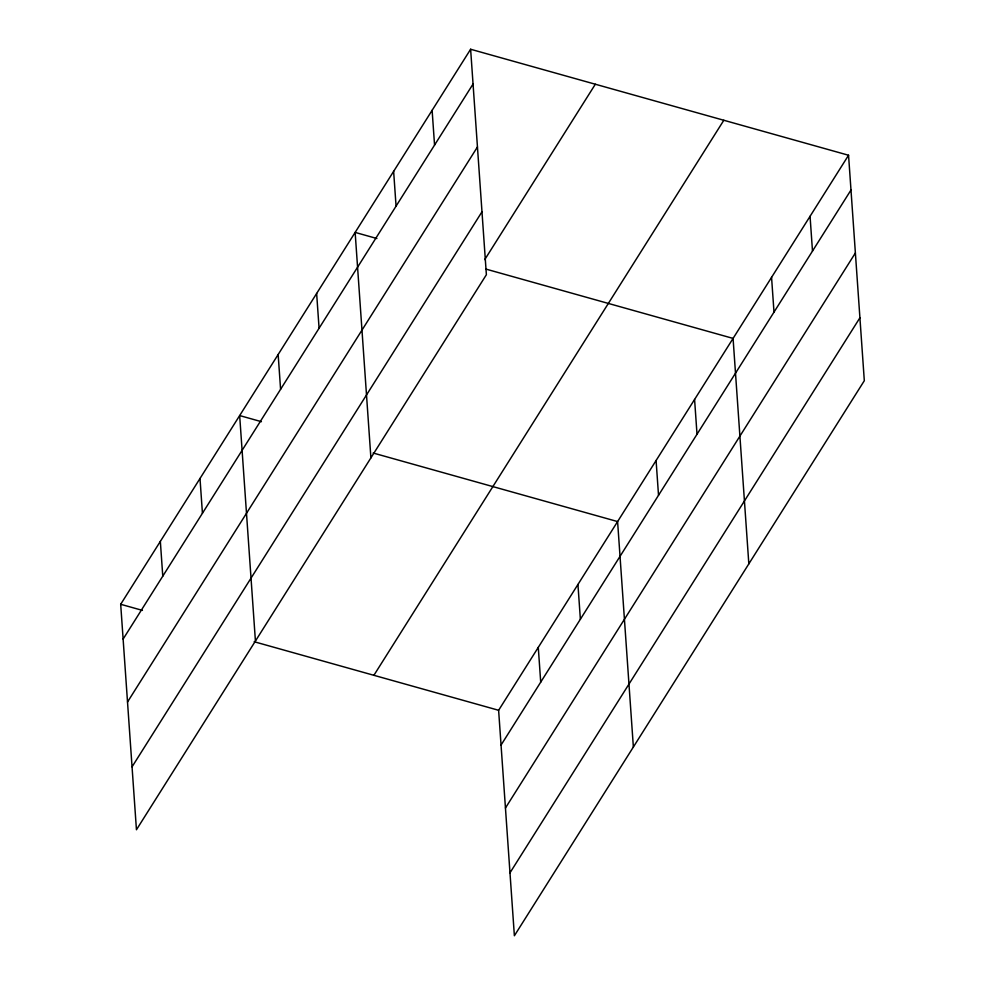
<?xml version="1.0" encoding="UTF-8"?>
<svg xmlns="http://www.w3.org/2000/svg" width="985" height="985" viewBox="0 0 985 985"><rect width="100%" height="100%" fill="white"/><g stroke="black" fill="none" stroke-linecap="round" stroke-linejoin="round"><path stroke-width="1.48" d="M470.621 49.25L486.381 274.716L136.447 829.752L120.687 604.285L470.621 49.25L848.553 155.248L864.313 380.715L514.379 935.75L498.619 710.284L848.553 155.248M123.113 639.08L473.046 84.033M127.521 701.997L477.454 146.962M132.052 766.835L481.985 211.787M484.768 259.597L595.334 84.23M373.894 675.304L723.827 120.269M501.045 745.066L850.978 190.031M505.453 807.995L855.386 252.96M509.984 872.821L859.917 317.786M376.886 238.518L355.142 232.411L370.902 457.877M485.704 269.028L733.074 338.409L748.834 563.876M261.419 421.678L239.663 415.571L255.423 641.038M373.143 453.014L617.595 521.57L633.367 747.036M120.687 604.285L142.431 610.392M254.167 641.728L498.619 710.284M810.064 216.306L812.49 251.089M771.563 277.351L774.001 312.147M694.585 399.467L697.011 434.25M656.084 460.512L658.522 495.307M577.936 584.474L580.374 619.257M538.278 647.379L540.716 682.162M432.119 110.308L434.557 145.09M393.631 171.353L396.068 206.148M316.641 293.468L319.078 328.251M278.152 354.526L280.59 389.309M200.004 478.476L202.43 513.271M160.346 541.381L162.771 576.176"/></g></svg>
